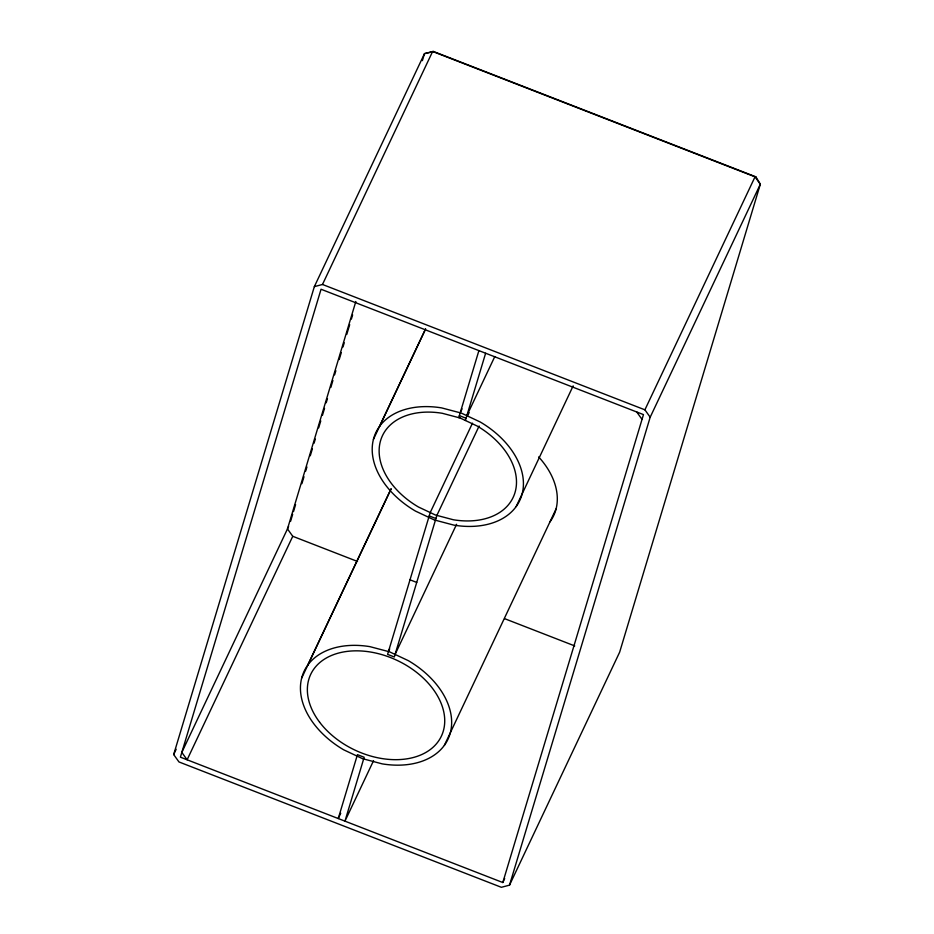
<?xml version="1.0" encoding="UTF-8"?>
<svg xmlns="http://www.w3.org/2000/svg" width="934" height="934" viewBox="0 0 934 934"><rect width="100%" height="100%" fill="white"/><g stroke="black" fill="none" stroke-linecap="round" stroke-linejoin="round"><path stroke-width="1.4" d="M173.677 754.555L314.338 286.645L424.48 53.647L433.446 51.475L755.863 176.83L760.323 184.22L619.662 652.142L509.52 885.14L501.371 887.3L178.966 761.946L173.677 754.555L176.164 749.29M422.378 60.628L424.48 53.647L433.446 51.475M355.831 301.519L287.474 528.913L292.751 536.291L357.524 561.474M290.556 521.359L292.657 514.389M293.498 511.599L295.588 504.629M301.88 483.695L303.982 476.725M305.663 471.145L306.912 466.953M310.275 455.804L312.365 448.822M314.046 443.241L315.307 439.062M318.657 427.9L320.759 420.919M322.428 415.338L324.53 408.368M326.211 402.787L327.46 398.608M330.823 387.447L332.913 380.465M334.594 374.884L335.855 370.705M339.205 359.543L341.307 352.562M342.976 346.993L344.237 342.801M346.759 334.43L349.69 324.67M351.371 319.089L352.62 314.898M458.757 417.638L478.897 350.624M465.401 420.487L485.622 353.239M502.807 882.525L643.468 414.603L321.051 289.248L180.402 757.17L502.807 882.525L504.675 878.579M509.52 885.14L650.181 417.218L760.323 184.22L755.034 176.83L432.629 51.475L322.487 284.473L314.338 286.645M288.594 526.531L181.826 752.395L187.115 759.786L292.751 536.291M379.473 426.476L425.449 329.2M373.425 439.377A79.553 54.557 25.3 0 1 441.654 407.901L461.361 413.108L480.158 421.958A79.553 54.557 25.3 0 1 522.199 493.666A79.553 54.557 25.3 0 1 453.971 525.141L434.263 519.934L415.467 511.085A79.553 54.557 25.3 0 1 373.425 439.377L425.624 328.943M307.706 665.218L390.972 489.054M301.659 678.107A79.553 54.557 25.3 0 1 369.887 646.643L389.606 651.85L408.392 660.688A79.553 54.557 25.3 0 1 450.433 732.396A79.553 54.557 25.3 0 1 382.204 763.872L362.497 758.665L343.7 749.815A79.553 54.557 25.3 0 1 301.659 678.107L391.148 488.809M460.205 412.805L462.073 408.858M466.848 415.688L494.81 356.531M467.887 415.233L469.125 412.606M472.487 423.16L430.224 512.556L387.598 654.372L394.311 656.976L436.867 515.405L479.13 426.009M388.439 651.547L389.688 648.908M395.082 654.43L456.598 524.278M340.723 813.28L338.248 818.546L357.442 754.66L364.167 757.264L344.961 821.149L373.542 760.685M516.163 506.567L573.161 385.87M444.397 745.297L556.08 508.913M650.181 417.218L644.904 409.828L755.034 176.83L755.863 176.83M322.487 284.473L644.904 409.828M459.365 415.63L466.078 418.245M429.208 515.918L435.933 518.533M410.003 579.804L416.727 582.419M504.57 618.647L574.725 645.919M636.743 411.999L642.032 419.378M538.673 456.936A79.553 54.557 25.3 0 1 550.033 521.814M460.123 418L442.214 413.272A72.268 49.56 25.3 0 0 380.243 441.864A72.268 49.56 25.3 0 0 418.432 506.999L435.501 515.043L453.41 519.771A72.268 49.56 25.3 0 0 515.381 491.179A72.268 49.56 25.3 0 0 477.192 426.044L460.123 418M319.556 722.122A72.268 49.56 25.3 0 0 438.128 741.631A72.268 49.56 25.3 0 0 370.448 652.014A72.268 49.56 25.3 0 0 319.556 722.122"/></g></svg>
